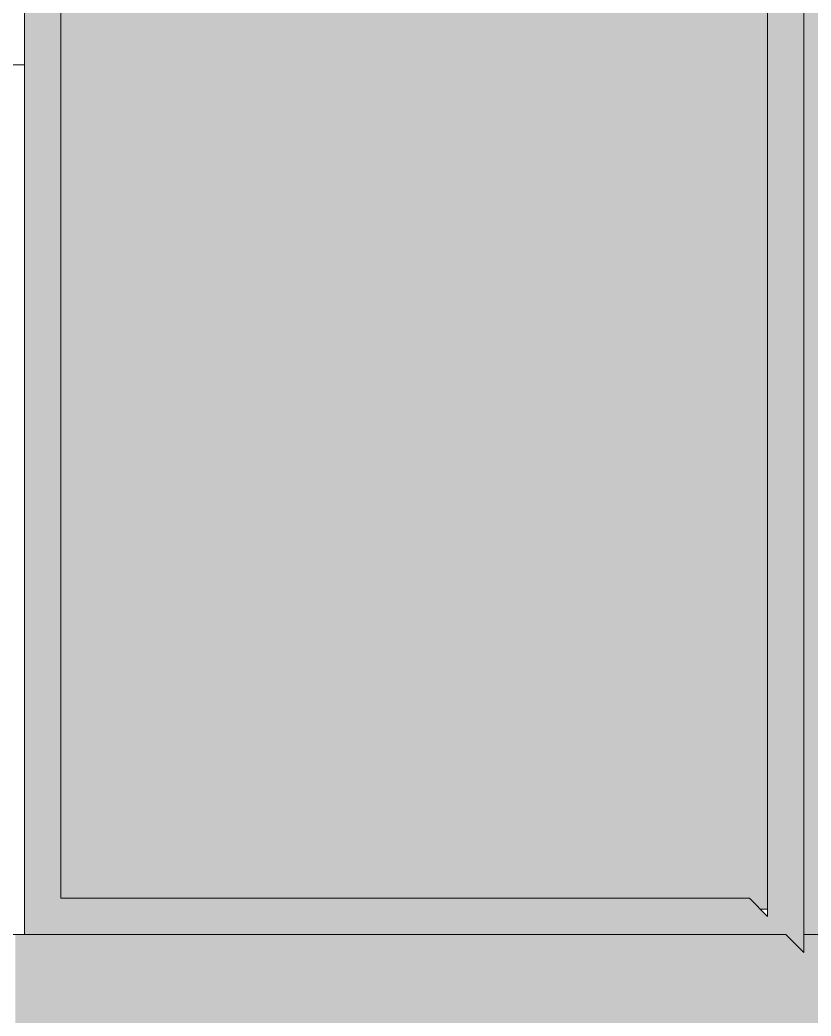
# Model space of a CAD drawing. Header units: millimetres. Extents: x 1499747 to 4230374, y -28481 to 441852.
# Drawn here: x 4054898 to 4055989, y 363716 to 365090 of the extents above; entities that cross this region are included whole.
import ezdxf

# ---------------------------------------------------------------- set-up
doc = ezdxf.new("R2010")
doc.units = ezdxf.units.MM
doc.header["$MEASUREMENT"] = 0
doc.layers.add('Чертеж и Рисунок', color=7, linetype='Continuous')

msp = doc.modelspace()

# ---------------------------------------------------------------- hatches: boundary and pattern name
at = {"layer": 'Чертеж и Рисунок', "linetype": 'Continuous', "lineweight": 0, "true_color": 0x84adf9}
msp.add_hatch(color=161, dxfattribs=at).paths.add_polyline_path([(4054954.47445, 363878.35634), (4055904.4759, 363878.35634), (4055919.47592, 363863.35631), (4055929.47594, 363863.35631), (4055929.47594, 365623.359), (4055929.47594, 366093.35972), (4055929.47594, 366603.3605), (4054954.47445, 366603.3605)])
at = {"layer": 'Чертеж и Рисунок', "linetype": 'Continuous', "lineweight": 0, "true_color": 0x2e2e2e}
msp.add_hatch(color=250, dxfattribs=at).paths.add_polyline_path([(4055979.47601, 363828.35626), (4055999.47605, 363828.35626), (4055999.47605, 366583.36047), (4055979.47601, 366603.3605)])
at = {"layer": 'Чертеж и Рисунок', "linetype": 'Continuous', "lineweight": 0, "true_color": 0x4b4e54}
for points in [[(4054904.47437, 364333.35703), (4054954.47445, 364333.35703), (4054954.47445, 365623.359), (4054904.47437, 365623.359)], [(4055979.47601, 364333.35703), (4055979.47601, 365623.359), (4055929.47594, 365623.359), (4055929.47594, 364333.35703)], [(4054904.47437, 364333.35703), (4054904.47437, 363828.35626), (4054954.47445, 363878.35634), (4054954.47445, 364333.35703)], [(4055979.47601, 363803.35622), (4055979.47601, 364333.35703), (4055929.47594, 364333.35703), (4055929.47594, 363853.3563)], [(4055699.47559, 363828.35626), (4055699.47559, 363878.35634), (4054954.47445, 363878.35634), (4054904.47437, 363828.35626)], [(4055699.47559, 363828.35626), (4055954.47598, 363828.35626), (4055904.4759, 363878.35634), (4055699.47559, 363878.35634)]]:
    msp.add_hatch(color=251, dxfattribs=at).paths.add_polyline_path(points)
at = {"layer": 'Чертеж и Рисунок', "linetype": 'Continuous', "lineweight": 0, "true_color": 0x7f7f7f}
msp.add_hatch(color=8, dxfattribs=at).paths.add_polyline_path([(4055954.47598, 363828.35626), (4054891.97435, 363828.35626), (4054891.97435, 363628.35595), (4059016.98066, 363628.35595), (4059016.98066, 363828.35626), (4057954.47903, 363828.35626), (4057929.47899, 363803.35622), (4057929.47899, 363828.35626), (4055979.47601, 363828.35626), (4055979.47601, 363803.35622)])

# ---------------------------------------------------------------- linework, layer by layer
at = {"layer": 'Чертеж и Рисунок', "color": 7, "linetype": 'Continuous', "lineweight": 5}
for points in [[(4054904.47437, 363828.35626), (4054904.47437, 368078.36275)], [(4054954.47445, 364333.35703), (4054954.47445, 365623.359)], [(4055929.47594, 365623.359), (4055929.47594, 364333.35703)], [(4055979.47601, 365623.359), (4055979.47601, 364333.35703)], [(4054954.47445, 363878.35634), (4054954.47445, 364333.35703)], [(4055929.47594, 364333.35703), (4055929.47594, 363853.3563)], [(4055979.47601, 364333.35703), (4055979.47601, 363803.35622)], [(4055699.47559, 363878.35634), (4054954.47445, 363878.35634)], [(4055904.4759, 363878.35634), (4055699.47559, 363878.35634)], [(4055904.4759, 363878.35634), (4055929.47594, 363853.3563)], [(4055929.47594, 363863.35631), (4055919.47592, 363863.35631)], [(4053666.97248, 363828.35626), (4054904.47437, 363828.35626)], [(4055699.47559, 363828.35626), (4054904.47437, 363828.35626)], [(4055954.47598, 363828.35626), (4055699.47559, 363828.35626)], [(4055979.47601, 363803.35622), (4055954.47598, 363828.35626)], [(4055999.47605, 363828.35626), (4055979.47601, 363828.35626)]]:
    msp.add_lwpolyline(points, dxfattribs=at)
at = {"layer": 'Чертеж и Рисунок', "color": 253, "linetype": 'Continuous', "lineweight": 5, "true_color": 0xaaaaaa}
msp.add_lwpolyline([(4053666.97248, 365027.95809), (4054904.47437, 365027.95809)], dxfattribs=at)
at = {"layer": 'Чертеж и Рисунок', "color": 1, "linetype": 'Continuous', "lineweight": 0}
for points in [[(4055051.6746, 363828.35626), (4055580.77541, 363828.35626)], [(4055792.47573, 363828.35626), (4055933.57594, 363828.35626)]]:
    msp.add_lwpolyline(points, dxfattribs=at)

doc.saveas('drawing.dxf')
